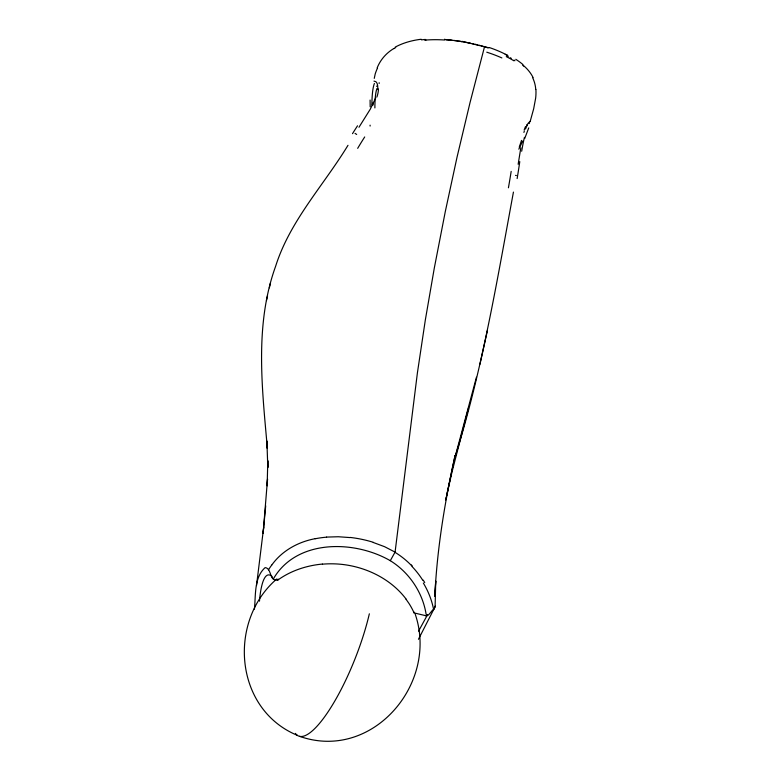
<?xml version="1.0" encoding="UTF-8"?>
<svg xmlns="http://www.w3.org/2000/svg" width="780" height="780" viewBox="0 0 780 780"><rect width="100%" height="100%" fill="white"/><g stroke="black" fill="none" stroke-linecap="round" stroke-linejoin="round"><path stroke-width="1.17" d="M418.46 639.288L435.103 606.723L435.737 581.071L434.821 596.281C437.034 548.808 444.795 501.823 455.091 455.491L446.657 495.31M254.407 609.16C255.879 595.413 253.89 577.522 265.151 567.596C271.966 568.279 269.022 581.578 277.768 580.027L278.07 579.043M377.744 89.612C377.93 86.804 377.9 81.052 373.99 81.12M265.697 505.82L263.113 533.423L267.52 479.271L267.15 485.842L267.803 460.668L267.813 467.6L266.887 440.993L267.394 448.519C262.08 388.011 254.446 324.811 275.613 266.292C289.975 220.75 323.632 185.386 347.987 145.314M259.486 601.156C259.798 596.173 262.421 568.581 271.801 576.176M435.23 606.158L434.236 608.78M263.708 527.114L256.513 585.575M434.109 608.907C431.779 609.697 427.216 619.067 426.094 614.114C422.604 592.274 409.061 572.306 390.293 560.693L395.08 552.113L417.417 372.801L425.334 319.956L434.294 268.115L445.292 211.595L457.041 157.15L470.057 102.502L484.585 46.488M518.154 164.278L520.825 147.829M374.264 78.37L375.2 73.973A96.008 67.021 9 0 1 377.54 67.967M427.459 615.673L427.537 615.079M513.435 192.085C497.045 280.839 482.245 370.13 455.208 456.485L476.453 377.208M446.16 497.65L445.663 499.99L451.971 472.154L468.312 408.661M479.915 364.328L487.461 330.379M269.363 287.849L270.485 282.994M266.448 300.612L267.56 295.776M528.733 127.891L524.706 138.518M523.897 132.424L524.316 131.186M530.098 121.719L533.657 108.849L535.626 98.299A103.701 71.653 5.3 0 0 535.977 91.416L535.918 89.446M529.542 122.723L529.23 123.571M525.505 128.983L527.943 123.513L529.981 121.368M375.784 97.705L370.305 109.141L358.966 127.267M377.179 67.86L377.413 67.294A74.578 52.64 18.5 0 1 383.594 57.174L384.316 56.355A64.126 44.752 15.6 0 1 393.822 48.516M427.44 614.903L418.548 631.176M273.331 578.965C296.4 538.912 354.393 539.935 390.293 560.693M268.437 569.829L270.036 567.44A117.956 95.355 12.3 0 1 271.694 565.1M271.762 565.051C281.911 550.787 298.165 541.856 315.178 538.688M276.705 579.014C227.311 621.611 234.663 709.4 297.287 735.306M393.91 48.584L395.733 47.551M421.453 39.848L425.363 39.429M424.72 40.16L425.958 40.024M326.557 537.088L338.325 536.747L350.064 537.576M376.477 86.18L377.208 86.219M444.493 39.273L445.039 39.312M446.228 39.721L452.029 40.219M453.97 40.433L458.133 40.979M425.734 615.732L426.338 615.829L414.082 612.904A84.337 67.743 12.6 0 0 408.935 603.389L405.931 599.079M459.176 41.135L470.759 43.27M462.052 41.34L488.933 47.824M515.531 175.383L516.389 175.539M472.134 43.573L473.509 43.885M474.874 44.197L477.604 44.87M478.959 45.221L480.314 45.581M299.53 736.32C372.148 761.943 438.916 683.524 415.214 614.172M481.669 45.952L483.239 46.4M484.019 46.624L485.833 47.18M373.259 542.48L384.608 546.702L395.08 552.113M486.349 47.336L487.9 47.834M505.216 54.317L507.419 55.409M507.253 56.033L508.277 56.589M510.276 57.739L511.261 58.325M356.674 134.453L355.056 133.38M522.551 65.111L523.799 66.193M411.245 564.905L412.308 565.997M423.267 580.154L424.72 582.572M272.123 576.868L272.63 578.575M413.985 612.056L414.082 612.904M370.178 106.811L370.09 100.045M373.064 105.056L373.025 103.048M369.349 613.801A93.668 24.268 -68.6 0 1 331.695 706.202A93.668 24.268 -68.6 0 1 295.386 733.385M277.826 580.086A90.412 72.462 12.4 0 1 322.423 564.057M423.335 583.021A104.579 82.621 15.2 0 1 433.465 608.809M411.83 566.28A95.823 75.816 13.1 0 1 422.789 580.31M394.943 552.26A77.571 61.084 13.2 0 1 410.992 565.051M350.191 537.44A101.917 81.393 12.6 0 1 373.318 542.305M315.208 538.756A88.881 71.292 12.7 0 1 326.566 537.167M406.048 599.02A81.081 65.169 12.5 0 0 336.024 563.92A84.601 67.918 12.5 0 0 322.442 564.174M514.088 60.099A56.336 37.235 9.5 0 1 514.966 60.694M489.392 47.57A83.889 53.947 10.5 0 1 507.839 55.507M379.139 83.518A113.314 66.232 52.2 0 1 379.168 82.69M395.226 47.102A73.252 50.193 13.5 0 1 421.18 39.263M425.627 40.063A92.449 59.446 10.9 0 1 444.571 40.004M445.078 39.643A110.565 71.916 11.2 0 1 462.004 41.681M486.759 52.192A89.495 52.562 12.9 0 1 501.881 57.934M506.278 56.628A77.941 51.178 11.3 0 1 513.923 60.811M515.785 59.309A62.556 44.236 8.4 0 1 523.039 64.623M524.072 66.046A47.639 32.721 10 0 1 533.13 77.668M532.779 77.971A58.91 40.219 10.2 0 1 535.724 89.437M511.173 171.376A61.396 4.417 -81.2 0 1 508.424 187.795M519.782 161.626A57.866 3.637 -81.1 0 1 517.14 178.552M374.887 107.913A50.047 8.648 83.3 0 1 376.915 88.579M352.502 133.672A63.794 9.009 -57.2 0 1 357.513 125.804M357.679 148.346A60.967 10.12 -56.9 0 1 364.699 136.958M378.436 88.998A39.478 14.059 -50.2 0 1 376.915 96.993M371.885 104.881A57.272 9.965 83.3 0 1 374.4 83.46M370.081 125.151A65.325 0.731 88.2 0 1 370.11 126.058M521.683 151.232A46.332 6.445 -83.5 0 1 524.433 137.368M524.16 130.124A46.196 7.859 -84.4 0 1 525.535 126.574M521.508 140.39A56.921 3.188 -69.2 0 1 519.236 147.196M522.658 141.024A60.518 8.005 -59.5 0 1 518.827 149.185M526.763 124.663A51.87 4.378 -63.6 0 1 527.075 125.346"/></g></svg>
